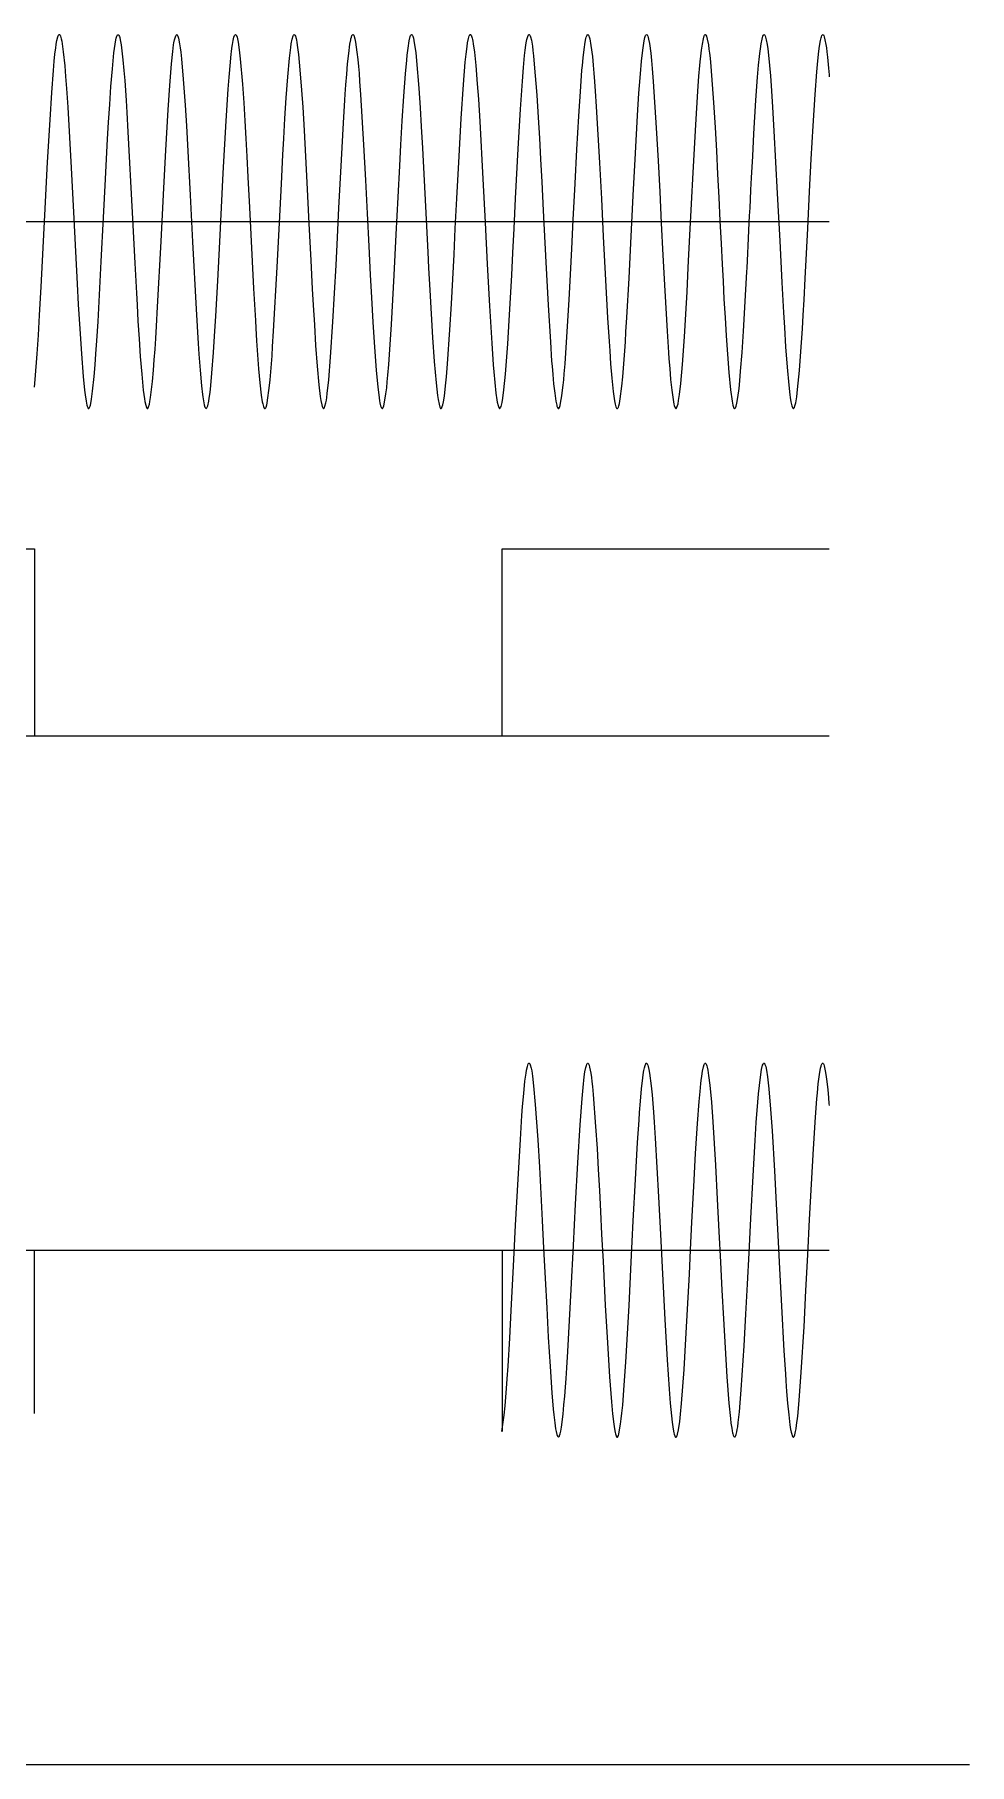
# Model space of a CAD drawing. Extents: x -1 to 557, y 51 to 285.
# Drawn here: x 536 to 557.34, y 237.7 to 277.16 of the extents above; entities that cross this region are included whole.
import ezdxf

# ---------------------------------------------------------------- set-up
doc = ezdxf.new("R2010")
doc.units = 0

msp = doc.modelspace()

# ---------------------------------------------------------------- linework, layer by layer
for p, q in [((536.512456, 277.031992), (536.532776, 277.111762)), ((536.532776, 277.111762), (536.549991, 277.152901)), ((536.549991, 277.152901), (536.557047, 277.160606)), ((536.557047, 277.160606), (536.563538, 277.162863)), ((536.563538, 277.162863), (536.5689, 277.162017)), ((536.5689, 277.162017), (536.575391, 277.157388)), ((536.575391, 277.157388), (536.582447, 277.147115)), ((536.582447, 277.147115), (536.589785, 277.130069)), ((536.589785, 277.130069), (536.60954, 277.067173)), ((536.60954, 277.067173), (536.620265, 277.016627)), ((537.846745, 276.999418), (537.863679, 277.079027)), ((537.863679, 277.079027), (537.878636, 277.128783)), ((537.878636, 277.128783), (537.884563, 277.142358)), ((537.884563, 277.142358), (537.893312, 277.15582)), ((537.893312, 277.15582), (537.899803, 277.161126)), ((537.899803, 277.161126), (537.909116, 277.161972)), ((537.909116, 277.161972), (537.916454, 277.156892)), ((537.916454, 277.156892), (537.924074, 277.14566)), ((537.924074, 277.14566), (537.935363, 277.120542)), ((537.935363, 277.120542), (537.943547, 277.093731)), ((537.943547, 277.093731), (537.955401, 277.042824)), ((539.195908, 277.045876), (539.214534, 277.115164)), ((539.214534, 277.115164), (539.229774, 277.151489)), ((539.229774, 277.151489), (539.237394, 277.159335)), ((539.237394, 277.159335), (539.245861, 277.161875)), ((539.245861, 277.161875), (539.256021, 277.156823)), ((539.256021, 277.156823), (539.264205, 277.145732)), ((539.264205, 277.145732), (539.272108, 277.127698)), ((539.272108, 277.127698), (539.285936, 277.079847)), ((539.285936, 277.079847), (539.311901, 276.954165)), ((540.532652, 277.026481), (540.551279, 277.103603)), ((540.551279, 277.103603), (540.566237, 277.144317)), ((540.566237, 277.144317), (540.571599, 277.153602)), ((540.571599, 277.153602), (540.579784, 277.161278)), ((540.579784, 277.161278), (540.585146, 277.162972)), ((540.585146, 277.162972), (540.592201, 277.161278)), ((540.592201, 277.161278), (540.598692, 277.155041)), ((540.598692, 277.155041), (540.605748, 277.142764)), ((540.605748, 277.142764), (540.620706, 277.104887)), ((540.620706, 277.104887), (540.630584, 277.067078)), ((540.630584, 277.067078), (540.644977, 276.993311)), ((541.880403, 277.059917), (541.900723, 277.131841)), ((541.900723, 277.131841), (541.90919, 277.149988)), ((541.90919, 277.149988), (541.915117, 277.157834)), ((541.915117, 277.157834), (541.920197, 277.161587)), ((541.920197, 277.161587), (541.928381, 277.162434)), ((541.928381, 277.162434), (541.936001, 277.158003)), ((541.936001, 277.158003), (541.943339, 277.148097)), ((541.943339, 277.148097), (541.953499, 277.125209)), ((541.953499, 277.125209), (541.969303, 277.073791)), ((541.969303, 277.073791), (541.978334, 277.033543)), ((543.215059, 277.042), (543.219857, 277.063731)), ((543.219857, 277.063731), (543.230582, 277.102497)), ((543.230582, 277.102497), (543.244693, 277.140213)), ((543.244693, 277.140213), (543.256264, 277.159009)), ((543.256264, 277.159009), (543.261344, 277.162424)), ((543.261344, 277.162424), (543.266424, 277.163271)), ((543.266424, 277.163271), (543.272633, 277.161295)), ((543.272633, 277.161295), (543.278277, 277.156046)), ((543.278277, 277.156046), (543.284204, 277.146846)), ((543.284204, 277.146846), (543.294364, 277.122716)), ((543.294364, 277.122716), (543.311015, 277.063889)), ((543.311015, 277.063889), (543.324562, 276.992431)), ((544.551465, 277.019362), (544.574325, 277.116446)), ((544.574325, 277.116446), (544.583639, 277.141451)), ((544.583639, 277.141451), (544.590412, 277.152909)), ((544.590412, 277.152909), (544.596056, 277.15909)), ((544.596056, 277.15909), (544.605652, 277.162477)), ((544.605652, 277.162477), (544.614401, 277.158893)), ((544.614401, 277.158893), (544.621456, 277.150849)), ((544.621456, 277.150849), (544.627383, 277.139758)), ((544.627383, 277.139758), (544.633874, 277.1237)), ((544.633874, 277.1237), (544.646574, 277.081471)), ((544.646574, 277.081471), (544.657581, 277.030092)), ((545.882735, 276.972226), (545.903337, 277.072562)), ((545.903337, 277.072562), (545.922528, 277.136138)), ((545.922528, 277.136138), (545.930431, 277.152055)), ((545.930431, 277.152055), (545.936075, 277.158828)), ((545.936075, 277.158828), (545.940591, 277.162074)), ((545.940591, 277.162074), (545.947646, 277.163203)), ((545.947646, 277.163203), (545.954137, 277.160296)), ((545.954137, 277.160296), (545.960911, 277.152394)), ((545.960911, 277.152394), (545.972199, 277.129788)), ((545.972199, 277.129788), (545.986875, 277.085326)), ((545.986875, 277.085326), (545.995624, 277.049823)), ((547.237824, 277.04805), (547.256733, 277.117056)), ((547.256733, 277.117056), (547.273384, 277.154917)), ((547.273384, 277.154917), (547.281286, 277.162029)), ((547.281286, 277.162029), (547.286366, 277.162875)), ((547.286366, 277.162875), (547.295115, 277.159122)), ((547.295115, 277.159122), (547.304711, 277.14851)), ((547.304711, 277.14851), (547.310919, 277.135754)), ((547.310919, 277.135754), (547.317975, 277.115236)), ((547.317975, 277.115236), (547.337731, 277.036)), ((548.567202, 276.989331), (548.5847, 277.077734)), ((548.5847, 277.077734), (548.591473, 277.101582)), ((548.591473, 277.101582), (548.604738, 277.136834)), ((548.604738, 277.136834), (548.619695, 277.159497)), ((548.619695, 277.159497), (548.629291, 277.162319)), ((548.629291, 277.162319), (548.636629, 277.158622)), ((548.636629, 277.158622), (548.644531, 277.1488)), ((548.644531, 277.1488), (548.653562, 277.131049)), ((548.653562, 277.131049), (548.6609, 277.109515)), ((548.6609, 277.109515), (548.672471, 277.063321)), ((548.672471, 277.063321), (548.698435, 276.917977)), ((549.91278, 277.020356), (549.930278, 277.094165)), ((549.930278, 277.094165), (549.9458, 277.14072)), ((549.9458, 277.14072), (549.953702, 277.153985)), ((549.953702, 277.153985), (549.960475, 277.160363)), ((549.960475, 277.160363), (549.970918, 277.162056)), ((549.970918, 277.162056), (549.979102, 277.156666)), ((549.979102, 277.156666), (549.987004, 277.145208)), ((549.987004, 277.145208), (549.996318, 277.124323)), ((549.996318, 277.124323), (550.003938, 277.100786)), ((550.003938, 277.100786), (550.014944, 277.05622)), ((551.239986, 276.944884), (551.264257, 277.06951)), ((551.264257, 277.06951), (551.284577, 277.137687)), ((551.284577, 277.137687), (551.291914, 277.152193)), ((551.291914, 277.152193), (551.297559, 277.158881)), ((551.297559, 277.158881), (551.302074, 277.162099)), ((551.302074, 277.162099), (551.30913, 277.163228)), ((551.30913, 277.163228), (551.315621, 277.160264)), ((551.315621, 277.160264), (551.322394, 277.152249)), ((551.322394, 277.152249), (551.333965, 277.127781)), ((551.333965, 277.127781), (551.353721, 277.057601)), ((552.581895, 276.955557), (552.602497, 277.061387)), ((552.602497, 277.061387), (552.621688, 277.128897)), ((552.621688, 277.128897), (552.631566, 277.150149)), ((552.631566, 277.150149), (552.640597, 277.159659)), ((552.640597, 277.159659), (552.649064, 277.162679)), ((552.649064, 277.162679), (552.658377, 277.158756)), ((552.658377, 277.158756), (552.664586, 277.151193)), ((552.664586, 277.151193), (552.671359, 277.13838)), ((552.671359, 277.13838), (552.682648, 277.106334)), ((552.682648, 277.106334), (552.699017, 277.040742)), ((553.935686, 277.025787), (553.950079, 277.090647)), ((553.950079, 277.090647), (553.956288, 277.111306)), ((553.956288, 277.111306), (553.967577, 277.140132)), ((553.967577, 277.140132), (553.979712, 277.158505)), ((553.979712, 277.158505), (553.98705, 277.162653)), ((553.98705, 277.162653), (553.995799, 277.161242)), ((553.995799, 277.161242), (554.002854, 277.154666)), ((554.002854, 277.154666), (554.010192, 277.142079)), ((554.010192, 277.142079), (554.022328, 277.11014)), ((554.022328, 277.11014), (554.038697, 277.045681)), ((536.44952, 276.559137), (536.465607, 276.715567)), ((536.465607, 276.715567), (536.471816, 276.768616)), ((536.471816, 276.768616), (536.48254, 276.851894)), ((536.48254, 276.851894), (536.495805, 276.942248)), ((536.495805, 276.942248), (536.512456, 277.031992)), ((536.620265, 277.016627), (536.631554, 276.949044)), ((536.631554, 276.949044), (536.655542, 276.769331)), ((536.655542, 276.769331), (536.688732, 276.453398)), ((537.77602, 276.385819), (537.81175, 276.746756)), ((537.81175, 276.746756), (537.836867, 276.94318)), ((537.836867, 276.94318), (537.846745, 276.999418)), ((537.955401, 277.042824), (537.97431, 276.92862)), ((537.97431, 276.92862), (538.016615, 276.589065)), ((539.125154, 276.494866), (539.154421, 276.775694)), ((539.154421, 276.775694), (539.174459, 276.92968)), ((539.174459, 276.92968), (539.181796, 276.97453)), ((539.181796, 276.97453), (539.195908, 277.045876)), ((539.311901, 276.954165), (539.32573, 276.86213)), ((539.32573, 276.86213), (539.338148, 276.762032)), ((539.338148, 276.762032), (539.35367, 276.613538)), ((540.469435, 276.533715), (540.488344, 276.722903)), ((540.488344, 276.722903), (540.493706, 276.769791)), ((540.493706, 276.769791), (540.503866, 276.850219)), ((540.503866, 276.850219), (540.516848, 276.938619)), ((540.516848, 276.938619), (540.532652, 277.026481)), ((540.644977, 276.993311), (540.671223, 276.814721)), ((540.671223, 276.814721), (540.693519, 276.607979)), ((541.818879, 276.623251), (541.846819, 276.868996)), ((541.846819, 276.868996), (541.858954, 276.949035)), ((541.858954, 276.949035), (541.880403, 277.059917)), ((541.978334, 277.033543), (541.986519, 276.989262)), ((541.986519, 276.989262), (541.996679, 276.923428)), ((541.996679, 276.923428), (542.02349, 276.709162)), ((542.02349, 276.709162), (542.056905, 276.363096)), ((543.145633, 276.495943), (543.170751, 276.734206)), ((543.170751, 276.734206), (543.198126, 276.942263)), ((543.198126, 276.942263), (543.215059, 277.042)), ((543.324562, 276.992431), (543.358118, 276.763792)), ((543.358118, 276.763792), (543.376462, 276.597151)), ((544.492763, 276.579124), (544.504616, 276.692272)), ((544.504616, 276.692272), (544.525219, 276.857152)), ((544.525219, 276.857152), (544.551465, 277.019362)), ((544.657581, 277.030092), (544.682699, 276.88192)), ((544.682699, 276.88192), (544.698785, 276.753732)), ((544.698785, 276.753732), (544.717694, 276.564798)), ((545.829395, 276.530915), (545.848586, 276.720317)), ((545.848586, 276.720317), (545.870035, 276.891423)), ((545.870035, 276.891423), (545.882735, 276.972226)), ((545.995624, 277.049823), (546.003244, 277.010543)), ((546.003244, 277.010543), (546.012839, 276.952109)), ((546.012839, 276.952109), (546.038239, 276.761852)), ((546.038239, 276.761852), (546.069622, 276.454416)), ((547.158237, 276.409243), (547.184766, 276.682722)), ((547.184766, 276.682722), (547.199442, 276.810823)), ((547.199442, 276.810823), (547.214682, 276.922239)), ((547.214682, 276.922239), (547.223431, 276.976092)), ((547.223431, 276.976092), (547.237824, 277.04805)), ((547.337731, 277.036), (547.361155, 276.902351)), ((547.361155, 276.902351), (547.375266, 276.798939)), ((547.375266, 276.798939), (547.38853, 276.680578)), ((547.38853, 276.680578), (547.406028, 276.492327)), ((548.520353, 276.633091), (548.542649, 276.822363)), ((548.542649, 276.822363), (548.567202, 276.989331)), ((548.698435, 276.917977), (548.731032, 276.664254)), ((549.853231, 276.553496), (549.881171, 276.809522)), ((549.881171, 276.809522), (549.90262, 276.964682)), ((549.90262, 276.964682), (549.91278, 277.020356)), ((550.014944, 277.05622), (550.03216, 276.961645)), ((550.03216, 276.961645), (550.063091, 276.739409)), ((550.063091, 276.739409), (550.080871, 276.57392)), ((551.190879, 276.539949), (551.203861, 276.66777)), ((551.203861, 276.66777), (551.219948, 276.806595)), ((551.219948, 276.806595), (551.239986, 276.944884)), ((551.353721, 277.057601), (551.377992, 276.930579)), ((551.377992, 276.930579), (551.392103, 276.832427)), ((551.392103, 276.832427), (551.403674, 276.737838)), ((551.403674, 276.737838), (551.415528, 276.623933)), ((552.543795, 276.661998), (552.551697, 276.73379)), ((552.551697, 276.73379), (552.564961, 276.840628)), ((552.564961, 276.840628), (552.581895, 276.955557)), ((552.699017, 277.040742), (552.718208, 276.937999)), ((552.718208, 276.937999), (552.731472, 276.840907)), ((552.731472, 276.840907), (552.747841, 276.695636)), ((552.747841, 276.695636), (552.79232, 276.222211)), ((553.875572, 276.565409), (553.899561, 276.787394)), ((553.899561, 276.787394), (553.915083, 276.90249)), ((553.915083, 276.90249), (553.935686, 277.025787)), ((554.038697, 277.045681), (554.05817, 276.940881)), ((554.05817, 276.940881), (554.070305, 276.859)), ((554.070305, 276.859), (554.081312, 276.772428)), ((554.081312, 276.772428), (554.094577, 276.651098)), ((536.392624, 275.843366), (536.430329, 276.341499)), ((536.430329, 276.341499), (536.44952, 276.559137)), ((536.688732, 276.453398), (536.709898, 276.206934)), ((537.74317, 275.978734), (537.77602, 276.385819)), ((538.016615, 276.589065), (538.039192, 276.347757)), ((538.039192, 276.347757), (538.057819, 276.118762)), ((539.099472, 276.200737), (539.125154, 276.494866)), ((539.35367, 276.613538), (539.394084, 276.148456)), ((540.439886, 276.190062), (540.469435, 276.533715)), ((540.693519, 276.607979), (540.743472, 276.034857)), ((541.781118, 276.198496), (541.818879, 276.623251)), ((542.056905, 276.363096), (542.093566, 275.897825)), ((543.124748, 276.257251), (543.145633, 276.495943)), ((543.376462, 276.597151), (543.39142, 276.439033)), ((543.39142, 276.439033), (543.404967, 276.280785)), ((543.404967, 276.280785), (543.41936, 276.092915)), ((544.46567, 276.268457), (544.492763, 276.579124)), ((544.717694, 276.564798), (544.769736, 275.944587)), ((545.787796, 276.02234), (545.829395, 276.530915)), ((546.069622, 276.454416), (546.103969, 276.040983)), ((547.133684, 276.102245), (547.158237, 276.409243)), ((547.406028, 276.492327), (547.46267, 275.777636)), ((548.46532, 275.978923), (548.493542, 276.350576)), ((548.493542, 276.350576), (548.503138, 276.45922)), ((548.503138, 276.45922), (548.520353, 276.633091)), ((548.731032, 276.664254), (548.750505, 276.469445)), ((548.750505, 276.469445), (548.766874, 276.281869)), ((548.766874, 276.281869), (548.781832, 276.094172)), ((549.827549, 276.268768), (549.853231, 276.553496)), ((550.080871, 276.57392), (550.097522, 276.387408)), ((550.097522, 276.387408), (550.119818, 276.09427)), ((551.163221, 276.216384), (551.183259, 276.458576)), ((551.183259, 276.458576), (551.190879, 276.539949)), ((551.415528, 276.623933), (551.432179, 276.437249)), ((551.432179, 276.437249), (551.494747, 275.612498)), ((552.502026, 276.191198), (552.525168, 276.467872)), ((552.525168, 276.467872), (552.543795, 276.661998)), ((553.814302, 275.793757), (553.853277, 276.316105)), ((553.853277, 276.316105), (553.875572, 276.565409)), ((554.094577, 276.651098), (554.119412, 276.394064)), ((554.119412, 276.394064), (554.132112, 276.244946)), ((536.709898, 276.206934), (536.730218, 275.929721)), ((536.730218, 275.929721), (536.757594, 275.504393)), ((537.71523, 275.571265), (537.74317, 275.978734)), ((538.057819, 276.118762), (538.074752, 275.889634)), ((538.074752, 275.889634), (538.090275, 275.660419)), ((539.047656, 275.444058), (539.084232, 275.999976)), ((539.084232, 275.999976), (539.099472, 276.200737)), ((539.394084, 276.148456), (539.436587, 275.551269)), ((540.373705, 275.195929), (540.419284, 275.914523)), ((540.419284, 275.914523), (540.439886, 276.190062)), ((540.743472, 276.034857), (540.773444, 275.60643)), ((541.746066, 275.723299), (541.781118, 276.198496)), ((542.093566, 275.897825), (542.119248, 275.508855)), ((543.090599, 275.80067), (543.106122, 276.018356)), ((543.106122, 276.018356), (543.124748, 276.257251)), ((543.41936, 276.092915), (543.43968, 275.793774)), ((544.428304, 275.759515), (544.46567, 276.268457)), ((544.769736, 275.944587), (544.800272, 275.494869)), ((545.736967, 275.251216), (545.787796, 276.02234)), ((546.103969, 276.040983), (546.12824, 275.688649)), ((547.089883, 275.459171), (547.133684, 276.102245)), ((548.421068, 275.30268), (548.46532, 275.978923)), ((548.781832, 276.094172), (548.797636, 275.871727)), ((549.794247, 275.827063), (549.806947, 276.004521)), ((549.806947, 276.004521), (549.827549, 276.268768)), ((550.119818, 276.09427), (550.189583, 275.03732)), ((551.138103, 275.871159), (551.163221, 276.216384)), ((552.464547, 275.665633), (552.502026, 276.191198)), ((552.79232, 276.222211), (552.818284, 275.878335)), ((552.818284, 275.878335), (552.842555, 275.506778)), ((554.132112, 276.244946), (554.135781, 276.199373)), ((536.353029, 275.220985), (536.392624, 275.843366)), ((536.757594, 275.504393), (536.837011, 274.119533)), ((537.690112, 275.163609), (537.71523, 275.571265)), ((538.090275, 275.660419), (538.107208, 275.386415)), ((539.436587, 275.551269), (539.465147, 275.082738)), ((540.773444, 275.60643), (540.798844, 275.198783)), ((541.715811, 275.247758), (541.746066, 275.723299)), ((542.119248, 275.508855), (542.15097, 274.971947)), ((543.05027, 275.149533), (543.081851, 275.670588)), ((543.081851, 275.670588), (543.090599, 275.80067)), ((543.43968, 275.793774), (543.509586, 274.646084)), ((544.392207, 275.194586), (544.428304, 275.759515)), ((544.800272, 275.494869), (544.826237, 275.068705)), ((546.12824, 275.688649), (546.159313, 275.17908)), ((547.46267, 275.777636), (547.49521, 275.273836)), ((548.797636, 275.871727), (548.819932, 275.519717)), ((548.819932, 275.519717), (548.89393, 274.237427)), ((549.76196, 275.316656), (549.794247, 275.827063)), ((551.089674, 275.105079), (551.138103, 275.871159)), ((551.494747, 275.612498), (551.529771, 275.046358)), ((552.417924, 274.901308), (552.464547, 275.665633)), ((552.842555, 275.506778), (552.87422, 274.967206)), ((553.769683, 275.082363), (553.814302, 275.793757)), ((536.29856, 274.251228), (536.353029, 275.220985)), ((537.667816, 274.776762), (537.690112, 275.163609)), ((538.107208, 275.386415), (538.132326, 274.943287)), ((538.994937, 274.529772), (539.047656, 275.444058)), ((540.308173, 274.005199), (540.373705, 275.195929)), ((540.798844, 275.198783), (540.822269, 274.791029)), ((541.689283, 274.791876), (541.715811, 275.247758)), ((542.988322, 274.021533), (543.05027, 275.149533)), ((544.360683, 274.644928), (544.392207, 275.194586)), ((545.687663, 274.387862), (545.736967, 275.251216)), ((546.159313, 275.17908), (546.231279, 273.87557)), ((547.037475, 274.555496), (547.089883, 275.459171)), ((547.49521, 275.273836), (547.522868, 274.798134)), ((548.377069, 274.541547), (548.421068, 275.30268)), ((549.713475, 274.461704), (549.76196, 275.316656)), ((551.029956, 274.015289), (551.089674, 275.105079)), ((537.651448, 274.480152), (537.667816, 274.776762)), ((538.132326, 274.943287), (538.229862, 273.106787)), ((539.465147, 275.082738), (539.497518, 274.502066)), ((540.822269, 274.791029), (540.844564, 274.383204)), ((541.668963, 274.423136), (541.689283, 274.791876)), ((542.15097, 274.971947), (542.215034, 273.790787)), ((544.826237, 275.068705), (544.853895, 274.57222)), ((547.522868, 274.798134), (547.548833, 274.322336)), ((550.189583, 275.03732), (550.231493, 274.285469)), ((551.529771, 275.046358), (551.559687, 274.513509)), ((552.389617, 274.39264), (552.417924, 274.901308)), ((552.87422, 274.967206), (552.950985, 273.540926)), ((553.727095, 274.321746), (553.769683, 275.082363)), ((537.619274, 273.865487), (537.651448, 274.480152)), ((538.941428, 273.514632), (538.994937, 274.529772)), ((539.497518, 274.502066), (539.549842, 273.501376)), ((540.844564, 274.383204), (540.869117, 273.913733)), ((541.634221, 273.756931), (541.668963, 274.423136)), ((543.509586, 274.646084), (543.552653, 273.839268)), ((544.335001, 274.165755), (544.360683, 274.644928)), ((544.853895, 274.57222), (544.892277, 273.834356)), ((545.637597, 273.426572), (545.687663, 274.387862)), ((546.977813, 273.421046), (547.037475, 274.555496)), ((547.548833, 274.322336), (547.575644, 273.806818)), ((548.336232, 273.768665), (548.377069, 274.541547)), ((549.662534, 273.489723), (549.713475, 274.461704)), ((551.559687, 274.513509), (551.587909, 273.980569)), ((552.36337, 273.89313), (552.389617, 274.39264)), ((553.688741, 273.584884), (553.727095, 274.321746)), ((536.236528, 273.046168), (536.29856, 274.251228)), ((536.837011, 274.119533), (536.888714, 273.114903)), ((540.227599, 272.435809), (540.308173, 274.005199)), ((540.869117, 273.913733), (540.904508, 273.215869)), ((542.946469, 273.20848), (542.988322, 274.021533)), ((544.298566, 273.45643), (544.335001, 274.165755)), ((548.89393, 274.237427), (548.936433, 273.416881)), ((550.231493, 274.285469), (550.26838, 273.574842)), ((550.956691, 272.584329), (551.029956, 274.015289)), ((551.587909, 273.980569), (551.615284, 273.447576)), ((537.574824, 272.988344), (537.619274, 273.865487)), ((538.887044, 272.441782), (538.941428, 273.514632)), ((541.589291, 272.868586), (541.634221, 273.756931)), ((542.215034, 273.790787), (542.262645, 272.853313)), ((543.552653, 273.839268), (543.591318, 273.077839)), ((544.892277, 273.834356), (544.975532, 272.201946)), ((546.231279, 273.87557), (546.282107, 272.878175)), ((547.575644, 273.806818), (547.608974, 273.148493)), ((548.293927, 272.933723), (548.336232, 273.768665)), ((550.26838, 273.574842), (550.30425, 272.864159)), ((552.338252, 273.404426), (552.349259, 273.619767)), ((552.349259, 273.619767), (552.36337, 273.89313)), ((552.950985, 273.540926), (553.005849, 272.458896)), ((553.6459, 272.736319), (553.688741, 273.584884)), ((536.888714, 273.114903), (536.934265, 272.211911)), ((539.549842, 273.501376), (539.603944, 272.436446)), ((540.904508, 273.215869), (540.999504, 271.371749)), ((542.912546, 272.534858), (542.946469, 273.20848)), ((544.255386, 272.599336), (544.298566, 273.45643)), ((545.602997, 272.740329), (545.637597, 273.426572)), ((546.943297, 272.736342), (546.977813, 273.421046)), ((547.608974, 273.148493), (547.668608, 271.974623)), ((548.936433, 273.416881), (548.979698, 272.559273)), ((549.607641, 272.404953), (549.662534, 273.489723)), ((551.615284, 273.447576), (551.642095, 272.914563)), ((552.319344, 273.026565), (552.328375, 273.209024)), ((552.328375, 273.209024), (552.338252, 273.404426)), ((493.335, 272.896), (554.134, 272.896)), ((536.151833, 271.408978), (536.236528, 273.046168)), ((537.52377, 271.985244), (537.574824, 272.988344)), ((538.229862, 273.106787), (538.288677, 271.947237)), ((541.537673, 271.858186), (541.589291, 272.868586)), ((542.262645, 272.853313), (542.305289, 272.010432)), ((543.591318, 273.077839), (543.628486, 272.339464)), ((545.573166, 272.149441), (545.602997, 272.740329)), ((546.282107, 272.878175), (546.330593, 271.926395)), ((546.915357, 272.185123), (546.943297, 272.736342)), ((548.260822, 272.276357), (548.293927, 272.933723)), ((550.30425, 272.864159), (550.34139, 272.130653)), ((551.642095, 272.914563), (551.66806, 272.395212)), ((552.302692, 272.694627), (552.311441, 272.869726)), ((552.311441, 272.869726), (552.319344, 273.026565)), ((553.587565, 271.598859), (553.6459, 272.736319)), ((538.807909, 270.949612), (538.887044, 272.441782)), ((539.603944, 272.436446), (539.685845, 270.895006)), ((540.181766, 271.545133), (540.227599, 272.435809)), ((542.880231, 271.900335), (542.912546, 272.534858)), ((543.628486, 272.339464), (543.662268, 271.681554)), ((544.207916, 271.676148), (544.255386, 272.599336)), ((548.979698, 272.559273), (549.031231, 271.562044)), ((549.56655, 271.606332), (549.607641, 272.404953)), ((550.919409, 271.850419), (550.956691, 272.584329)), ((551.66806, 272.395212), (551.692049, 271.923532)), ((552.276728, 272.174486), (552.285195, 272.344392)), ((552.285195, 272.344392), (552.293944, 272.517369)), ((552.293944, 272.517369), (552.302692, 272.694627)), ((553.005849, 272.458896), (553.055012, 271.504802)), ((536.934265, 272.211911), (536.972224, 271.479249)), ((537.448671, 270.618614), (537.52377, 271.985244)), ((538.288677, 271.947237), (538.324434, 271.26413)), ((542.305289, 272.010432), (542.338986, 271.365394)), ((544.975532, 272.201946), (544.993877, 271.842485)), ((545.543984, 271.585446), (545.573166, 272.149441)), ((546.888828, 271.671177), (546.915357, 272.185123)), ((547.668608, 271.974623), (547.721637, 270.991274)), ((548.230483, 271.686267), (548.260822, 272.276357)), ((550.34139, 272.130653), (550.384373, 271.316618)), ((552.259795, 271.845087), (552.267979, 272.003538)), ((552.267979, 272.003538), (552.276728, 272.174486)), ((540.137429, 270.741384), (540.181766, 271.545133)), ((541.455885, 270.399746), (541.537673, 271.858186)), ((542.846675, 271.26588), (542.880231, 271.900335)), ((543.662268, 271.681554), (543.689926, 271.164822)), ((544.144529, 270.551348), (544.207916, 271.676148)), ((544.993877, 271.842485), (545.020688, 271.335775)), ((545.513391, 271.021527), (545.543984, 271.585446)), ((546.330593, 271.926395), (546.38207, 270.974779)), ((546.86117, 271.157287), (546.888828, 271.671177)), ((548.199806, 271.115284), (548.230483, 271.686267)), ((549.031231, 271.562044), (549.078758, 270.699559)), ((549.51702, 270.708059), (549.56655, 271.606332)), ((550.890087, 271.293872), (550.919409, 271.850419)), ((551.692049, 271.923532), (551.712086, 271.538183)), ((551.712086, 271.538183), (551.734382, 271.125284)), ((552.233266, 271.348044), (552.254715, 271.749084)), ((552.254715, 271.749084), (552.259795, 271.845087)), ((553.5616, 271.108521), (553.587565, 271.598859)), ((536.116301, 270.758143), (536.151833, 271.408978)), ((536.972224, 271.479249), (536.998188, 271.003781)), ((538.324434, 271.26413), (538.33911, 270.999547)), ((540.999504, 271.371749), (541.039721, 270.63988)), ((542.338986, 271.365394), (542.359306, 270.993459)), ((542.809253, 270.610171), (542.846675, 271.26588)), ((543.689926, 271.164822), (543.7221, 270.603466)), ((545.020688, 271.335775), (545.050998, 270.792043)), ((546.831876, 270.643493), (546.86117, 271.157287)), ((550.384373, 271.316618), (550.437261, 270.393521)), ((550.861723, 270.786392), (550.890087, 271.293872)), ((552.17812, 270.398934), (552.233266, 271.348044)), ((553.055012, 271.504802), (553.09235, 270.821686)), ((536.089208, 270.303509), (536.116301, 270.758143)), ((536.998188, 271.003781), (537.0307, 270.450259)), ((538.33911, 270.999547), (538.360841, 270.622535)), ((538.783073, 270.51081), (538.807909, 270.949612)), ((539.685845, 270.895006), (539.732158, 270.117343)), ((542.359306, 270.993459), (542.385553, 270.540769)), ((545.050998, 270.792043), (545.084131, 270.248475)), ((545.478537, 270.430029), (545.513391, 271.021527)), ((546.38207, 270.974779), (546.433294, 270.1234)), ((547.721637, 270.991274), (547.771873, 270.150955)), ((548.164697, 270.51033), (548.199806, 271.115284)), ((550.829917, 270.264137), (550.861723, 270.786392)), ((551.734382, 271.125284), (551.758089, 270.70663)), ((553.09235, 270.821686), (553.11267, 270.477367)), ((553.523218, 270.446744), (553.541845, 270.758458)), ((553.541845, 270.758458), (553.5616, 271.108521)), ((537.0307, 270.450259), (537.068687, 269.879727)), ((537.42186, 270.173996), (537.448671, 270.618614)), ((538.360841, 270.622535), (538.385676, 270.218958)), ((538.765858, 270.227665), (538.783073, 270.51081)), ((540.109771, 270.280651), (540.137429, 270.741384)), ((541.039721, 270.63988), (541.050163, 270.466361)), ((541.050163, 270.466361), (541.068507, 270.175955)), ((541.434436, 270.049302), (541.455885, 270.399746)), ((542.385553, 270.540769), (542.415525, 270.069986)), ((542.755574, 269.799999), (542.809253, 270.610171)), ((543.7221, 270.603466), (543.758563, 270.03283)), ((544.083513, 269.638066), (544.144529, 270.551348)), ((545.424773, 269.650738), (545.478537, 270.430029)), ((546.798207, 270.108812), (546.831876, 270.643493)), ((548.106164, 269.649968), (548.164697, 270.51033)), ((549.078758, 270.699559), (549.111524, 270.159654)), ((549.483153, 270.150722), (549.497547, 270.378201)), ((549.497547, 270.378201), (549.51702, 270.708059)), ((550.437261, 270.393521), (550.468193, 269.910563)), ((551.758089, 270.70663), (551.783489, 270.288081)), ((552.14637, 269.90714), (552.17812, 270.398934)), ((553.11267, 270.477367), (553.141174, 270.036023)), ((553.503463, 270.1351), (553.523218, 270.446744)), ((536.060675, 269.880083), (536.089208, 270.303509)), ((537.402387, 269.88), (537.42186, 270.173996)), ((538.385676, 270.218958), (538.413334, 269.815564)), ((538.732555, 269.744744), (538.749771, 269.986162)), ((538.749771, 269.986162), (538.765858, 270.227665)), ((539.732158, 270.117343), (539.748809, 269.873873)), ((540.084935, 269.908934), (540.109771, 270.280651)), ((541.068507, 270.175955), (541.090238, 269.857213)), ((541.419761, 269.832804), (541.434436, 270.049302)), ((542.415525, 270.069986), (542.450181, 269.599536)), ((543.758563, 270.03283), (543.797876, 269.503514)), ((545.084131, 270.248475), (545.122429, 269.705265)), ((546.433294, 270.1234), (546.467612, 269.62985)), ((546.745488, 269.418999), (546.798207, 270.108812)), ((547.771873, 270.150955), (547.801591, 269.712896)), ((549.111524, 270.159654), (549.125635, 269.948196)), ((549.469607, 269.951041), (549.483153, 270.150722)), ((550.785241, 269.63483), (550.829917, 270.264137)), ((551.783489, 270.288081), (551.811711, 269.869712)), ((553.141174, 270.036023), (553.17569, 269.572657)), ((553.482014, 269.823578), (553.503463, 270.1351)), ((536.013262, 269.29684), (536.060675, 269.880083)), ((537.068687, 269.879727), (537.109017, 269.36619)), ((537.361182, 269.363051), (537.383478, 269.626565)), ((537.383478, 269.626565), (537.402387, 269.88)), ((538.413334, 269.815564), (538.44579, 269.412543)), ((538.713647, 269.503455), (538.732555, 269.744744)), ((539.748809, 269.873873), (539.777708, 269.50355)), ((540.047738, 269.435238), (540.084935, 269.908934)), ((541.090238, 269.857213), (541.114509, 269.538669)), ((541.391538, 269.470843), (541.406214, 269.651781)), ((541.406214, 269.651781), (541.419761, 269.832804)), ((542.450181, 269.599536), (542.488027, 269.174146)), ((542.713749, 269.284145), (542.755574, 269.799999)), ((544.064322, 269.39492), (544.083513, 269.638066)), ((545.122429, 269.705265), (545.163915, 269.218593)), ((545.401067, 269.356081), (545.424773, 269.650738)), ((546.467612, 269.62985), (546.480594, 269.46843)), ((547.801591, 269.712896), (547.81034, 269.598557)), ((547.81034, 269.598557), (547.826426, 269.406457)), ((548.088949, 269.42576), (548.106164, 269.649968)), ((549.125635, 269.948196), (549.147648, 269.648383)), ((549.147648, 269.648383), (549.175023, 269.327914)), ((549.439691, 269.551889), (549.455213, 269.751423)), ((549.455213, 269.751423), (549.469607, 269.951041)), ((550.468193, 269.910563), (550.478353, 269.76709)), ((550.478353, 269.76709), (550.495851, 269.541631)), ((550.747508, 269.200425), (550.785241, 269.63483)), ((551.811711, 269.869712), (551.844703, 269.451707)), ((552.114112, 269.481146), (552.14637, 269.90714)), ((553.17569, 269.572657), (553.212492, 269.162724)), ((553.456332, 269.496759), (553.482014, 269.823578)), ((535.996329, 269.117844), (536.013262, 269.29684)), ((537.109017, 269.36619), (537.139553, 269.054329)), ((537.32582, 269.024337), (537.361182, 269.363051)), ((538.44579, 269.412543), (538.481152, 269.053952)), ((538.646534, 268.880792), (538.690504, 269.247655)), ((538.690504, 269.247655), (538.713647, 269.503455)), ((539.777708, 269.50355), (539.810361, 269.147685)), ((540.01215, 269.066467), (540.047738, 269.435238)), ((541.114509, 269.538669), (541.143522, 269.220529)), ((541.143522, 269.220529), (541.175469, 268.938482)), ((541.355696, 269.09842), (541.375452, 269.290032)), ((541.375452, 269.290032), (541.391538, 269.470843)), ((542.488027, 269.174146), (542.519128, 268.907299)), ((542.681406, 268.977855), (542.713749, 269.284145)), ((543.797876, 269.503514), (543.833803, 269.118236)), ((544.036382, 269.103859), (544.050211, 269.238225)), ((544.050211, 269.238225), (544.064322, 269.39492)), ((545.163915, 269.218593), (545.195694, 268.932372)), ((545.381029, 269.146585), (545.401067, 269.356081)), ((546.480594, 269.46843), (546.503454, 269.222019)), ((546.503454, 269.222019), (546.529983, 268.980996)), ((546.710887, 269.058483), (546.745488, 269.418999)), ((547.826426, 269.406457), (547.846182, 269.195623)), ((547.846182, 269.195623), (547.870453, 268.985269)), ((548.064678, 269.166432), (548.076531, 269.284985)), ((548.076531, 269.284985), (548.088949, 269.42576)), ((549.175023, 269.327914), (549.207112, 269.023323)), ((549.402156, 269.143116), (549.422758, 269.352485)), ((549.422758, 269.352485), (549.439691, 269.551889)), ((550.495851, 269.541631), (550.517299, 269.296575)), ((550.517299, 269.296575), (550.543264, 269.051982)), ((550.719568, 268.951102), (550.747508, 269.200425)), ((551.844703, 269.451707), (551.883198, 269.061956)), ((552.076858, 269.085849), (552.094921, 269.262272)), ((552.094921, 269.262272), (552.114112, 269.481146)), ((553.413998, 269.064988), (553.456332, 269.496759)), ((537.139553, 269.054329), (537.153664, 268.941985)), ((537.153664, 268.941985), (537.17596, 268.797501)), ((537.17596, 268.797501), (537.193458, 268.711982)), ((537.284615, 268.747226), (537.301831, 268.84409)), ((537.301831, 268.84409), (537.32582, 269.024337)), ((538.481152, 269.053952), (538.506834, 268.853247)), ((538.506834, 268.853247), (538.517559, 268.792284)), ((538.517559, 268.792284), (538.53675, 268.706449)), ((538.621981, 268.733768), (538.63327, 268.791279)), ((538.63327, 268.791279), (538.646534, 268.880792)), ((539.810361, 269.147685), (539.832375, 268.952385)), ((539.832375, 268.952385), (539.840277, 268.895413)), ((539.840277, 268.895413), (539.855235, 268.804534)), ((539.855235, 268.804534), (539.874426, 268.714139)), ((539.951755, 268.695743), (539.974897, 268.796225)), ((539.974897, 268.796225), (539.987315, 268.869473)), ((539.987315, 268.869473), (539.998321, 268.948775)), ((539.998321, 268.948775), (540.01215, 269.066467)), ((541.175469, 268.938482), (541.198611, 268.784547)), ((541.198611, 268.784547), (541.207925, 268.740238)), ((541.306985, 268.756931), (541.318274, 268.823877)), ((541.318274, 268.823877), (541.355696, 269.09842)), ((542.519128, 268.907299), (542.534086, 268.811849)), ((542.534086, 268.811849), (542.552995, 268.717079)), ((542.648668, 268.763078), (542.659675, 268.821129)), ((542.659675, 268.821129), (542.669271, 268.88418)), ((542.669271, 268.88418), (542.681406, 268.977855)), ((543.833803, 269.118236), (543.854123, 268.943535)), ((543.854123, 268.943535), (543.873879, 268.809787)), ((543.873879, 268.809787), (543.883756, 268.758222)), ((543.971245, 268.69493), (543.989025, 268.774551)), ((543.989025, 268.774551), (544.019449, 268.963273)), ((544.019449, 268.963273), (544.036382, 269.103859)), ((545.195694, 268.932372), (545.20924, 268.840639)), ((545.20924, 268.840639), (545.230971, 268.728656)), ((545.316767, 268.7122), (545.331725, 268.781985)), ((545.331725, 268.781985), (545.352327, 268.912795)), ((545.352327, 268.912795), (545.381029, 269.146585)), ((546.529983, 268.980996), (546.550867, 268.830617)), ((546.550867, 268.830617), (546.56131, 268.77332)), ((546.56131, 268.77332), (546.578807, 268.699214)), ((546.669118, 268.765554), (546.686616, 268.868816)), ((546.686616, 268.868816), (546.710887, 269.058483)), ((547.870453, 268.985269), (547.897546, 268.800738)), ((547.897546, 268.800738), (547.916455, 268.707669)), ((548.006201, 268.752523), (548.035609, 268.923298)), ((548.035609, 268.923298), (548.051696, 269.048026)), ((548.051696, 269.048026), (548.064678, 269.166432)), ((549.207112, 269.023323), (549.236717, 268.80825)), ((549.236717, 268.80825), (549.252522, 268.727416)), ((549.345937, 268.745264), (549.364846, 268.855729)), ((549.364846, 268.855729), (549.402156, 269.143116)), ((550.543264, 269.051982), (550.572248, 268.837033)), ((550.572248, 268.837033), (550.592286, 268.727407)), ((550.685137, 268.739686), (550.699248, 268.812954)), ((550.699248, 268.812954), (550.719568, 268.951102)), ((551.883198, 269.061956), (551.919096, 268.799447)), ((551.919096, 268.799447), (551.93857, 268.706311)), ((552.028316, 268.753981), (552.050612, 268.884145)), ((552.050612, 268.884145), (552.076858, 269.085849)), ((553.212492, 269.162724), (553.236763, 268.9442)), ((553.236763, 268.9442), (553.245229, 268.884295)), ((553.245229, 268.884295), (553.262163, 268.786353)), ((553.262163, 268.786353), (553.285023, 268.690759)), ((553.370254, 268.759782), (553.39396, 268.90104)), ((553.39396, 268.90104), (553.413998, 269.064988)), ((537.193458, 268.711982), (537.200513, 268.687485)), ((537.200513, 268.687485), (537.213495, 268.654005)), ((537.213495, 268.654005), (537.225067, 268.635858)), ((537.225067, 268.635858), (537.230147, 268.632612)), ((537.230147, 268.632612), (537.23946, 268.632816)), ((537.23946, 268.632816), (537.248209, 268.639786)), ((537.248209, 268.639786), (537.256393, 268.653672)), ((537.256393, 268.653672), (537.268246, 268.682893)), ((537.268246, 268.682893), (537.276149, 268.71024)), ((537.276149, 268.71024), (537.284615, 268.747226)), ((538.53675, 268.706449), (538.554248, 268.653033)), ((538.554248, 268.653033), (538.561868, 268.639853)), ((538.561868, 268.639853), (538.568923, 268.633503)), ((538.568923, 268.633503), (538.575979, 268.63181)), ((538.575979, 268.63181), (538.58501, 268.636043)), ((538.58501, 268.636043), (538.594323, 268.648517)), ((538.594323, 268.648517), (538.603072, 268.669825)), ((538.603072, 268.669825), (538.621981, 268.733768)), ((539.874426, 268.714139), (539.89023, 268.661174)), ((539.89023, 268.661174), (539.898133, 268.645567)), ((539.898133, 268.645567), (539.904906, 268.637241)), ((539.904906, 268.637241), (539.916477, 268.632331)), ((539.916477, 268.632331), (539.926355, 268.636987)), ((539.926355, 268.636987), (539.933692, 268.646639)), ((539.933692, 268.646639), (539.942724, 268.666367)), ((539.942724, 268.666367), (539.951755, 268.695743)), ((541.207925, 268.740238), (541.225705, 268.677054)), ((541.225705, 268.677054), (541.243485, 268.639242)), ((541.243485, 268.639242), (541.251669, 268.632186)), ((541.251669, 268.632186), (541.258443, 268.631622)), ((541.258443, 268.631622), (541.263523, 268.634162)), ((541.263523, 268.634162), (541.269167, 268.639891)), ((541.269167, 268.639891), (541.275658, 268.650559)), ((541.275658, 268.650559), (541.282431, 268.666392)), ((541.282431, 268.666392), (541.297671, 268.714008)), ((541.297671, 268.714008), (541.306985, 268.756931)), ((542.552995, 268.717079), (542.563719, 268.678925)), ((542.563719, 268.678925), (542.569082, 268.66473)), ((542.569082, 268.66473), (542.579524, 268.644805)), ((542.579524, 268.644805), (542.591377, 268.632585)), ((542.591377, 268.632585), (542.598715, 268.631738)), ((542.598715, 268.631738), (542.603795, 268.63456)), ((542.603795, 268.63456), (542.610286, 268.641841)), ((542.610286, 268.641841), (542.620164, 268.660101)), ((542.620164, 268.660101), (542.62863, 268.685191)), ((542.62863, 268.685191), (542.648668, 268.763078)), ((543.883756, 268.758222), (543.898714, 268.696195)), ((543.898714, 268.696195), (543.909439, 268.663102)), ((543.909439, 268.663102), (543.914236, 268.652829)), ((543.914236, 268.652829), (543.922985, 268.639141)), ((543.922985, 268.639141), (543.932863, 268.632085)), ((543.932863, 268.632085), (543.939354, 268.63265)), ((543.939354, 268.63265), (543.947256, 268.639056)), ((543.947256, 268.639056), (543.957981, 268.65678)), ((543.957981, 268.65678), (543.971245, 268.69493)), ((545.230971, 268.728656), (545.249034, 268.66611)), ((545.249034, 268.66611), (545.259194, 268.643955)), ((545.259194, 268.643955), (545.266531, 268.635263)), ((545.266531, 268.635263), (545.271893, 268.632356)), ((545.271893, 268.632356), (545.28036, 268.63292)), ((545.28036, 268.63292), (545.287416, 268.637859)), ((545.287416, 268.637859), (545.292778, 268.645028)), ((545.292778, 268.645028), (545.29814, 268.655103)), ((545.29814, 268.655103), (545.30576, 268.67452)), ((545.30576, 268.67452), (545.316767, 268.7122)), ((546.578807, 268.699214), (546.594612, 268.652761)), ((546.594612, 268.652761), (546.602796, 268.63975)), ((546.602796, 268.63975), (546.609852, 268.633824)), ((546.609852, 268.633824), (546.620576, 268.633259)), ((546.620576, 268.633259), (546.628478, 268.639553)), ((546.628478, 268.639553), (546.636663, 268.652761)), ((546.636663, 268.652761), (546.648234, 268.680927)), ((546.648234, 268.680927), (546.656983, 268.710963)), ((546.656983, 268.710963), (546.669118, 268.765554)), ((547.916455, 268.707669), (547.923228, 268.68512)), ((547.923228, 268.68512), (547.936493, 268.652218)), ((547.936493, 268.652218), (547.948628, 268.634805)), ((547.948628, 268.634805), (547.95399, 268.632265)), ((547.95399, 268.632265), (547.963022, 268.633959)), ((547.963022, 268.633959), (547.971206, 268.642058)), ((547.971206, 268.642058), (547.97939, 268.657496)), ((547.97939, 268.657496), (547.994066, 268.699313)), ((547.994066, 268.699313), (548.006201, 268.752523)), ((549.252522, 268.727416), (549.259577, 268.698991)), ((549.259577, 268.698991), (549.269737, 268.668113)), ((549.269737, 268.668113), (549.275946, 268.653099)), ((549.275946, 268.653099), (549.283566, 268.640314)), ((549.283566, 268.640314), (549.288928, 268.634839)), ((549.288928, 268.634839), (549.29683, 268.631706)), ((549.29683, 268.631706), (549.304168, 268.633682)), ((549.304168, 268.633682), (549.310942, 268.640088)), ((549.310942, 268.640088), (549.318279, 268.651687)), ((549.318279, 268.651687), (549.324488, 268.665798)), ((549.324488, 268.665798), (549.333237, 268.69244)), ((549.333237, 268.69244), (549.345937, 268.745264)), ((550.592286, 268.727407), (550.599624, 268.700173)), ((550.599624, 268.700173), (550.613453, 268.660371)), ((550.613453, 268.660371), (550.62587, 268.638075)), ((550.62587, 268.638075), (550.631515, 268.633842)), ((550.631515, 268.633842), (550.642239, 268.633749)), ((550.642239, 268.633749), (550.651835, 268.642357)), ((550.651835, 268.642357), (550.661148, 268.659685)), ((550.661148, 268.659685), (550.675259, 268.699097)), ((550.675259, 268.699097), (550.685137, 268.739686)), ((551.93857, 268.706311), (551.952398, 268.663182)), ((551.952398, 268.663182), (551.962558, 268.643003)), ((551.962558, 268.643003), (551.97159, 268.634423)), ((551.97159, 268.634423), (551.980338, 268.63273)), ((551.980338, 268.63273), (551.98937, 268.637838)), ((551.98937, 268.637838), (551.995861, 268.64653)), ((551.995861, 268.64653), (552.002352, 268.65971)), ((552.002352, 268.65971), (552.011947, 268.686945)), ((552.011947, 268.686945), (552.028316, 268.753981)), ((553.285023, 268.690759), (553.303932, 268.642442)), ((553.303932, 268.642442), (553.313245, 268.634173)), ((553.313245, 268.634173), (553.320865, 268.63248)), ((553.320865, 268.63248), (553.329614, 268.637193)), ((553.329614, 268.637193), (553.335823, 268.645039)), ((553.335823, 268.645039), (553.342314, 268.658021)), ((553.342314, 268.658021), (553.353603, 268.690302)), ((553.353603, 268.690302), (553.370254, 268.759782)), ((514.669, 265.429), (536.002, 265.429)), ((536.002, 265.429), (536.002, 261.162)), ((546.67, 261.162), (546.67, 265.429)), ((546.67, 265.429), (554.134, 265.429)), ((493.335, 261.162), (554.134, 261.162)), ((536.002, 261.162), (546.67, 261.162)), ((547.192989, 253.287434), (547.216132, 253.465911)), ((547.216132, 253.465911), (547.227985, 253.533983)), ((547.227985, 253.533983), (547.248023, 253.622031)), ((547.248023, 253.622031), (547.267496, 253.677558)), ((547.267496, 253.677558), (547.276245, 253.690484)), ((547.276245, 253.690484), (547.282736, 253.694294)), ((547.282736, 253.694294), (547.287534, 253.694576)), ((547.287534, 253.694576), (547.293743, 253.692036)), ((547.293743, 253.692036), (547.299105, 253.686899)), ((547.299105, 253.686899), (547.304467, 253.678207)), ((547.304467, 253.678207), (547.312934, 253.657068)), ((547.312934, 253.657068), (547.334383, 253.583188)), ((547.334383, 253.583188), (547.347083, 253.51727)), ((547.347083, 253.51727), (547.36458, 253.399922)), ((547.36458, 253.399922), (547.390545, 253.175908)), ((548.517006, 253.143927), (548.544381, 253.38118)), ((548.544381, 253.38118), (548.56075, 253.494947)), ((548.56075, 253.494947), (548.58107, 253.598449)), ((548.58107, 253.598449), (548.593206, 253.644689)), ((548.593206, 253.644689), (548.605341, 253.675716)), ((548.605341, 253.675716), (548.609857, 253.683788)), ((548.609857, 253.683788), (548.616912, 253.691662)), ((548.616912, 253.691662), (548.622557, 253.693919)), ((548.622557, 253.693919), (548.631588, 253.691944)), ((548.631588, 253.691944), (548.64203, 253.681699)), ((548.64203, 253.681699), (548.649932, 253.666854)), ((548.649932, 253.666854), (548.656988, 253.647663)), ((548.656988, 253.647663), (548.668277, 253.604331)), ((548.668277, 253.604331), (548.69537, 253.466138)), ((548.69537, 253.466138), (548.709481, 253.367445)), ((549.882367, 253.36104), (549.900712, 253.493512)), ((549.900712, 253.493512), (549.906921, 253.529594)), ((549.906921, 253.529594), (549.919338, 253.588644)), ((549.919338, 253.588644), (549.934578, 253.645652)), ((549.934578, 253.645652), (549.946996, 253.677089)), ((549.946996, 253.677089), (549.951794, 253.685245)), ((549.951794, 253.685245), (549.959132, 253.692527)), ((549.959132, 253.692527), (549.964776, 253.69422)), ((549.964776, 253.69422), (549.973243, 253.69168)), ((549.973243, 253.69168), (549.983121, 253.681407)), ((549.983121, 253.681407), (549.990741, 253.66707)), ((549.990741, 253.66707), (549.997514, 253.649459)), ((549.997514, 253.649459), (550.00711, 253.616118)), ((550.00711, 253.616118), (550.021221, 253.551627)), ((550.021221, 253.551627), (550.034767, 253.467582)), ((550.034767, 253.467582), (550.07171, 253.179769)), ((551.213609, 253.299487), (551.226873, 253.401654)), ((551.226873, 253.401654), (551.244089, 253.51108)), ((551.244089, 253.51108), (551.264691, 253.610386)), ((551.264691, 253.610386), (551.281907, 253.666901)), ((551.281907, 253.666901), (551.290373, 253.682536)), ((551.290373, 253.682536), (551.296864, 253.690523)), ((551.296864, 253.690523), (551.305331, 253.694671)), ((551.305331, 253.694671), (551.310411, 253.693825)), ((551.310411, 253.693825), (551.317184, 253.688293)), ((551.317184, 253.688293), (551.327062, 253.672489)), ((551.327062, 253.672489), (551.340891, 253.637064)), ((551.340891, 253.637064), (551.350487, 253.601298)), ((551.350487, 253.601298), (551.363751, 253.536669)), ((551.363751, 253.536669), (551.382942, 253.413764)), ((551.382942, 253.413764), (551.409471, 253.191116)), ((552.56438, 253.377291), (552.59232, 253.549884)), ((552.59232, 253.549884), (552.614333, 253.646093)), ((552.614333, 253.646093), (552.625058, 253.672114)), ((552.625058, 253.672114), (552.633524, 253.68631)), ((552.633524, 253.68631), (552.645096, 253.694128)), ((552.645096, 253.694128), (552.651587, 253.693563)), ((552.651587, 253.693563), (552.658078, 253.688737)), ((552.658078, 253.688737), (552.663158, 253.681456)), ((552.663158, 253.681456), (552.669367, 253.668445)), ((552.669367, 253.668445), (552.685736, 253.618707)), ((552.685736, 253.618707), (552.70408, 253.534342)), ((552.70408, 253.534342), (552.72694, 253.383873)), ((552.72694, 253.383873), (552.757448, 253.112246)), ((553.886618, 253.226139), (553.91343, 253.438678)), ((553.91343, 253.438678), (553.937136, 253.579448)), ((553.937136, 253.579448), (553.948143, 253.625631)), ((553.948143, 253.625631), (553.953787, 253.64406)), ((553.953787, 253.64406), (553.964229, 253.670758)), ((553.964229, 253.670758), (553.976083, 253.689554)), ((553.976083, 253.689554), (553.984549, 253.694408)), ((553.984549, 253.694408), (553.991323, 253.693562)), ((553.991323, 253.693562), (553.998378, 253.688087)), ((553.998378, 253.688087), (554.005152, 253.678858)), ((554.005152, 253.678858), (554.011078, 253.666102)), ((554.011078, 253.666102), (554.020956, 253.634402)), ((554.020956, 253.634402), (554.04692, 253.522301)), ((554.04692, 253.522301), (554.060185, 253.43945)), ((554.060185, 253.43945), (554.074578, 253.328469)), ((547.138295, 252.706861), (547.163695, 253.001495)), ((547.163695, 253.001495), (547.192989, 253.287434)), ((547.390545, 253.175908), (547.428165, 252.750154)), ((548.493864, 252.889315), (548.517006, 253.143927)), ((548.709481, 253.367445), (548.721052, 253.273719)), ((548.721052, 253.273719), (548.732905, 253.16177)), ((548.732905, 253.16177), (548.749274, 252.981447)), ((549.828745, 252.829613), (549.85471, 253.111714)), ((549.85471, 253.111714), (549.882367, 253.36104)), ((550.07171, 253.179769), (550.09203, 252.972948)), ((551.167889, 252.819916), (551.187927, 253.052343)), ((551.187927, 253.052343), (551.205707, 253.229533)), ((551.205707, 253.229533), (551.213609, 253.299487)), ((551.409471, 253.191116), (551.445398, 252.801898)), ((552.50596, 252.805004), (552.522611, 252.996032)), ((552.522611, 252.996032), (552.54152, 253.186879)), ((552.54152, 253.186879), (552.56438, 253.377291)), ((552.757448, 253.112246), (552.797862, 252.647195)), ((553.853034, 252.880621), (553.86517, 253.017408)), ((553.86517, 253.017408), (553.886618, 253.226139)), ((554.074578, 253.328469), (554.100825, 253.091233)), ((554.100825, 253.091233), (554.118323, 252.901724)), ((547.123055, 252.50402), (547.138295, 252.706861)), ((547.428165, 252.750154), (547.485315, 251.944644)), ((548.448934, 252.287496), (548.493864, 252.889315)), ((548.749274, 252.981447), (548.805662, 252.252741)), ((549.808143, 252.567782), (549.828745, 252.829613)), ((550.09203, 252.972948), (550.108681, 252.777103)), ((550.108681, 252.777103), (550.123921, 252.581134)), ((551.130664, 252.316627), (551.167889, 252.819916)), ((551.445398, 252.801898), (551.477769, 252.358756)), ((552.47802, 252.440139), (552.49072, 252.61383)), ((552.49072, 252.61383), (552.50596, 252.805004)), ((552.797862, 252.647195), (552.832209, 252.152226)), ((553.82151, 252.462261), (553.853034, 252.880621)), ((554.118323, 252.901724), (554.129329, 252.772895)), ((554.129329, 252.772895), (554.132716, 252.730798)), ((547.087071, 251.954003), (547.123055, 252.50402)), ((548.395679, 251.420217), (548.448934, 252.287496)), ((548.805662, 252.252741), (548.838005, 251.74486)), ((549.763185, 251.88618), (549.795443, 252.391944)), ((549.795443, 252.391944), (549.808143, 252.567782)), ((550.123921, 252.581134), (550.140008, 252.348896)), ((550.140008, 252.348896), (550.16315, 251.981392)), ((551.087681, 251.631228), (551.130664, 252.316627)), ((551.477769, 252.358756), (551.539632, 251.369303)), ((552.445282, 251.933276), (552.470965, 252.338564)), ((552.470965, 252.338564), (552.47802, 252.440139)), ((553.775028, 251.740447), (553.82151, 252.462261)), ((547.035086, 251.049253), (547.087071, 251.954003)), ((547.485315, 251.944644), (547.522427, 251.318805)), ((549.71484, 251.038995), (549.763185, 251.88618)), ((550.16315, 251.981392), (550.239435, 250.642682)), ((552.398998, 251.128368), (552.445282, 251.933276)), ((552.832209, 252.152226), (552.887101, 251.241064)), ((548.344286, 250.477246), (548.395679, 251.420217)), ((548.838005, 251.74486), (548.865663, 251.265972)), ((551.04563, 250.881387), (551.087681, 251.631228)), ((553.72911, 250.933577), (553.775028, 251.740447)), ((546.979799, 249.998563), (547.035086, 251.049253)), ((547.522427, 251.318805), (547.55508, 250.717198)), ((548.865663, 251.265972), (548.891627, 250.786993)), ((549.665198, 250.095925), (549.71484, 251.038995)), ((551.539632, 251.369303), (551.581937, 250.591553)), ((552.347126, 250.148194), (552.398998, 251.128368)), ((552.887101, 251.241064), (552.927515, 250.488702)), ((547.55508, 250.717198), (547.58652, 250.108338)), ((548.891627, 250.786993), (548.916463, 250.307955)), ((550.239435, 250.642682), (550.28349, 249.786056)), ((551.003128, 250.064797), (551.04563, 250.881387)), ((553.686918, 250.126498), (553.72911, 250.933577)), ((548.296139, 249.534097), (548.344286, 250.477246)), ((548.916463, 250.307955), (548.942427, 249.79695)), ((551.581937, 250.591553), (551.61967, 249.855913)), ((552.927515, 250.488702), (552.964599, 249.762282)), ((546.93264, 249.065701), (546.979799, 249.998563)), ((547.58652, 250.108338), (547.618496, 249.474304)), ((549.617474, 249.152756), (549.665198, 250.095925)), ((550.971519, 249.438075), (551.003128, 250.064797)), ((551.61967, 249.855913), (551.655004, 249.153595)), ((552.307502, 249.36476), (552.347126, 250.148194)), ((553.646137, 249.31934), (553.686918, 250.126498)), ((547.618496, 249.474304), (547.653378, 248.782166)), ((548.245339, 248.535164), (548.296139, 249.534097)), ((548.942427, 249.79695), (548.973867, 249.171729)), ((550.28349, 249.786056), (550.32873, 248.89076)), ((550.943579, 248.881635), (550.971519, 249.438075)), ((552.964599, 249.762282), (553.002643, 249.007349)), ((514.669, 249.429), (536.002, 249.429)), ((536.002, 249.429), (546.67, 249.429)), ((536.002, 245.703), (536.002, 249.429)), ((536.002, 249.429), (546.67, 249.429)), ((546.67, 249.429), (554.134, 249.429)), ((546.67, 249.429), (546.67, 245.288)), ((546.880344, 248.052371), (546.93264, 249.065701)), ((548.973867, 249.171729), (549.025033, 248.17546)), ((549.566533, 248.164719), (549.617474, 249.152756)), ((551.655004, 249.153595), (551.687319, 248.5171)), ((552.271716, 248.656888), (552.307502, 249.36476)), ((553.605158, 248.512196), (553.646137, 249.31934)), ((547.653378, 248.782166), (547.688148, 248.109778)), ((550.32873, 248.89076), (550.383312, 247.84975)), ((550.916203, 248.345091), (550.943579, 248.881635)), ((552.235902, 247.970406), (552.271716, 248.656888)), ((553.002643, 249.007349), (553.046952, 248.151649)), ((548.167615, 247.120504), (548.245339, 248.535164)), ((550.887784, 247.808598), (550.916203, 248.345091)), ((551.687319, 248.5171), (551.721947, 247.859167)), ((553.560652, 247.677942), (553.605158, 248.512196)), ((546.845828, 247.419022), (546.880344, 248.052371)), ((547.688148, 248.109778), (547.724752, 247.441349)), ((549.025033, 248.17546), (549.072644, 247.314017)), ((549.492647, 246.876219), (549.566533, 248.164719)), ((551.721947, 247.859167), (551.75937, 247.196961)), ((552.195262, 247.246024), (552.235902, 247.970406)), ((553.046952, 248.151649), (553.103594, 247.130609)), ((550.383312, 247.84975), (550.436369, 246.926362)), ((550.857642, 247.272196), (550.887784, 247.808598)), ((553.498112, 246.646952), (553.560652, 247.677942)), ((546.807869, 246.785439), (546.845828, 247.419022)), ((547.724752, 247.441349), (547.765308, 246.773146)), ((548.145037, 246.742185), (548.167615, 247.120504)), ((549.072644, 247.314017), (549.121186, 246.535793)), ((550.822618, 246.706742), (550.857642, 247.272196)), ((551.75937, 247.196961), (551.80176, 246.535069)), ((552.129053, 246.245594), (552.195262, 247.246024)), ((553.103594, 247.130609), (553.135936, 246.603986)), ((546.788678, 246.492278), (546.807869, 246.785439)), ((547.765308, 246.773146), (547.807274, 246.171048)), ((548.129515, 246.503228), (548.145037, 246.742185)), ((549.45847, 246.352361), (549.492647, 246.876219)), ((550.436369, 246.926362), (550.481525, 246.254987)), ((550.764198, 245.933598), (550.822618, 246.706742)), ((546.773156, 246.273844), (546.788678, 246.492278)), ((548.099599, 246.099592), (548.115122, 246.301372)), ((548.115122, 246.301372), (548.129515, 246.503228)), ((549.121186, 246.535793), (549.164112, 245.966941)), ((549.422204, 245.893609), (549.45847, 246.352361)), ((551.80176, 246.535069), (551.846943, 245.940958)), ((553.135936, 246.603986), (553.146378, 246.448403)), ((553.146378, 246.448403), (553.164441, 246.20388)), ((553.450952, 246.001076), (553.498112, 246.646952)), ((546.740983, 245.878391), (546.757916, 246.076054)), ((546.757916, 246.076054), (546.773156, 246.273844)), ((547.807274, 246.171048), (547.837867, 245.803056)), ((548.0615, 245.684932), (548.082384, 245.897953)), ((548.082384, 245.897953), (548.099599, 246.099592)), ((549.164112, 245.966941), (549.188948, 245.698046)), ((549.405271, 245.710944), (549.422204, 245.893609)), ((550.481525, 246.254987), (550.506925, 245.934473)), ((550.506925, 245.934473), (550.5343, 245.648957)), ((550.742185, 245.68752), (550.764198, 245.933598)), ((551.846943, 245.940958), (551.880979, 245.587311)), ((552.087284, 245.737369), (552.10591, 245.942135)), ((552.10591, 245.942135), (552.129053, 246.245594)), ((553.164441, 246.20388), (553.186172, 245.938089)), ((553.186172, 245.938089), (553.212136, 245.672702)), ((553.417029, 245.638251), (553.450952, 246.001076)), ((546.668, 245.288), (546.719816, 245.664515)), ((546.719816, 245.664515), (546.740983, 245.878391)), ((547.837867, 245.803056), (547.851414, 245.668755)), ((547.851414, 245.668755), (547.87258, 245.489911)), ((547.87258, 245.489911), (547.891771, 245.355997)), ((548.023287, 245.38734), (548.0615, 245.684932)), ((549.188948, 245.698046), (549.217255, 245.45798)), ((549.375356, 245.455666), (549.39116, 245.579581)), ((549.39116, 245.579581), (549.405271, 245.710944)), ((550.5343, 245.648957), (550.551798, 245.500796)), ((550.551798, 245.500796), (550.575223, 245.341939)), ((550.69432, 245.328302), (550.723558, 245.519804)), ((550.723558, 245.519804), (550.742185, 245.68752)), ((551.880979, 245.587311), (551.893961, 245.480044)), ((552.046926, 245.40133), (552.059626, 245.495629)), ((552.059626, 245.495629), (552.087284, 245.737369)), ((553.212136, 245.672702), (553.239512, 245.441593)), ((553.392194, 245.432672), (553.417029, 245.638251)), ((547.891771, 245.355997), (547.903625, 245.292923)), ((547.903625, 245.292923), (547.921405, 245.22156)), ((547.921405, 245.22156), (547.934387, 245.184417)), ((547.934387, 245.184417), (547.938902, 245.176289)), ((547.938902, 245.176289), (547.949062, 245.166242)), ((547.949062, 245.166242), (547.960351, 245.164549)), ((547.960351, 245.164549), (547.967125, 245.168923)), ((547.967125, 245.168923), (547.97164, 245.174709)), ((547.97164, 245.174709), (547.97672, 245.183853)), ((547.97672, 245.183853), (547.984058, 245.201774)), ((547.984058, 245.201774), (547.994782, 245.236764)), ((547.994782, 245.236764), (548.009458, 245.302377)), ((548.009458, 245.302377), (548.023287, 245.38734)), ((549.217255, 245.45798), (549.233342, 245.34878)), ((549.233342, 245.34878), (549.249146, 245.266408)), ((549.249146, 245.266408), (549.257048, 245.235891)), ((549.257048, 245.235891), (549.270877, 245.19502)), ((549.270877, 245.19502), (549.283577, 245.170353)), ((549.283577, 245.170353), (549.290068, 245.164794)), ((549.290068, 245.164794), (549.295148, 245.1631)), ((549.295148, 245.1631), (549.302204, 245.164794)), ((549.302204, 245.164794), (549.308695, 245.170156)), ((549.308695, 245.170156), (549.314904, 245.1793)), ((549.314904, 245.1793), (549.32337, 245.197616)), ((549.32337, 245.197616), (549.334941, 245.234136)), ((549.334941, 245.234136), (549.345666, 245.282861)), ((549.345666, 245.282861), (549.375356, 245.455666)), ((550.575223, 245.341939), (550.591309, 245.258155)), ((550.591309, 245.258155), (550.598365, 245.231316)), ((550.598365, 245.231316), (550.611347, 245.193668)), ((550.611347, 245.193668), (550.6232, 245.170779)), ((550.6232, 245.170779), (550.628845, 245.165333)), ((550.628845, 245.165333), (550.633642, 245.163357)), ((550.633642, 245.163357), (550.640698, 245.163922)), ((550.640698, 245.163922), (550.647471, 245.168663)), ((550.647471, 245.168663), (550.65368, 245.177271)), ((550.65368, 245.177271), (550.662147, 245.195305)), ((550.662147, 245.195305), (550.674282, 245.233667)), ((550.674282, 245.233667), (550.69432, 245.328302)), ((551.893961, 245.480044), (551.910613, 245.365925)), ((551.910613, 245.365925), (551.920208, 245.309983)), ((551.920208, 245.309983), (551.930368, 245.261512)), ((551.930368, 245.261512), (551.936295, 245.238228)), ((551.936295, 245.238228), (551.94589, 245.207458)), ((551.94589, 245.207458), (551.958308, 245.179199)), ((551.958308, 245.179199), (551.970726, 245.165172)), ((551.970726, 245.165172), (551.977217, 245.163479)), ((551.977217, 245.163479), (551.985119, 245.166809)), ((551.985119, 245.166809), (551.991046, 245.173272)), ((551.991046, 245.173272), (551.996973, 245.18363)), ((551.996973, 245.18363), (552.004875, 245.202115)), ((552.004875, 245.202115), (552.011366, 245.221701)), ((552.011366, 245.221701), (552.019833, 245.252924)), ((552.019833, 245.252924), (552.02717, 245.286579)), ((552.02717, 245.286579), (552.036766, 245.337415)), ((552.036766, 245.337415), (552.046926, 245.40133)), ((553.239512, 245.441593), (553.255316, 245.334902)), ((553.255316, 245.334902), (553.259267, 245.313594)), ((553.259267, 245.313594), (553.267734, 245.273761)), ((553.267734, 245.273761), (553.279023, 245.229786)), ((553.279023, 245.229786), (553.292852, 245.190441)), ((553.292852, 245.190441), (553.305552, 245.168512)), ((553.305552, 245.168512), (553.312889, 245.16394)), ((553.312889, 245.16394), (553.319663, 245.16394)), ((553.319663, 245.16394), (553.327283, 245.168766)), ((553.327283, 245.168766), (553.334338, 245.177854)), ((553.334338, 245.177854), (553.340829, 245.190751)), ((553.340829, 245.190751), (553.350425, 245.219055)), ((553.350425, 245.219055), (553.369052, 245.292253)), ((553.369052, 245.292253), (553.38034, 245.352501)), ((553.38034, 245.352501), (553.392194, 245.432672)), ((493.335, 237.696), (557.335, 237.696))]:
    msp.add_line(p, q)

doc.saveas('drawing.dxf')
